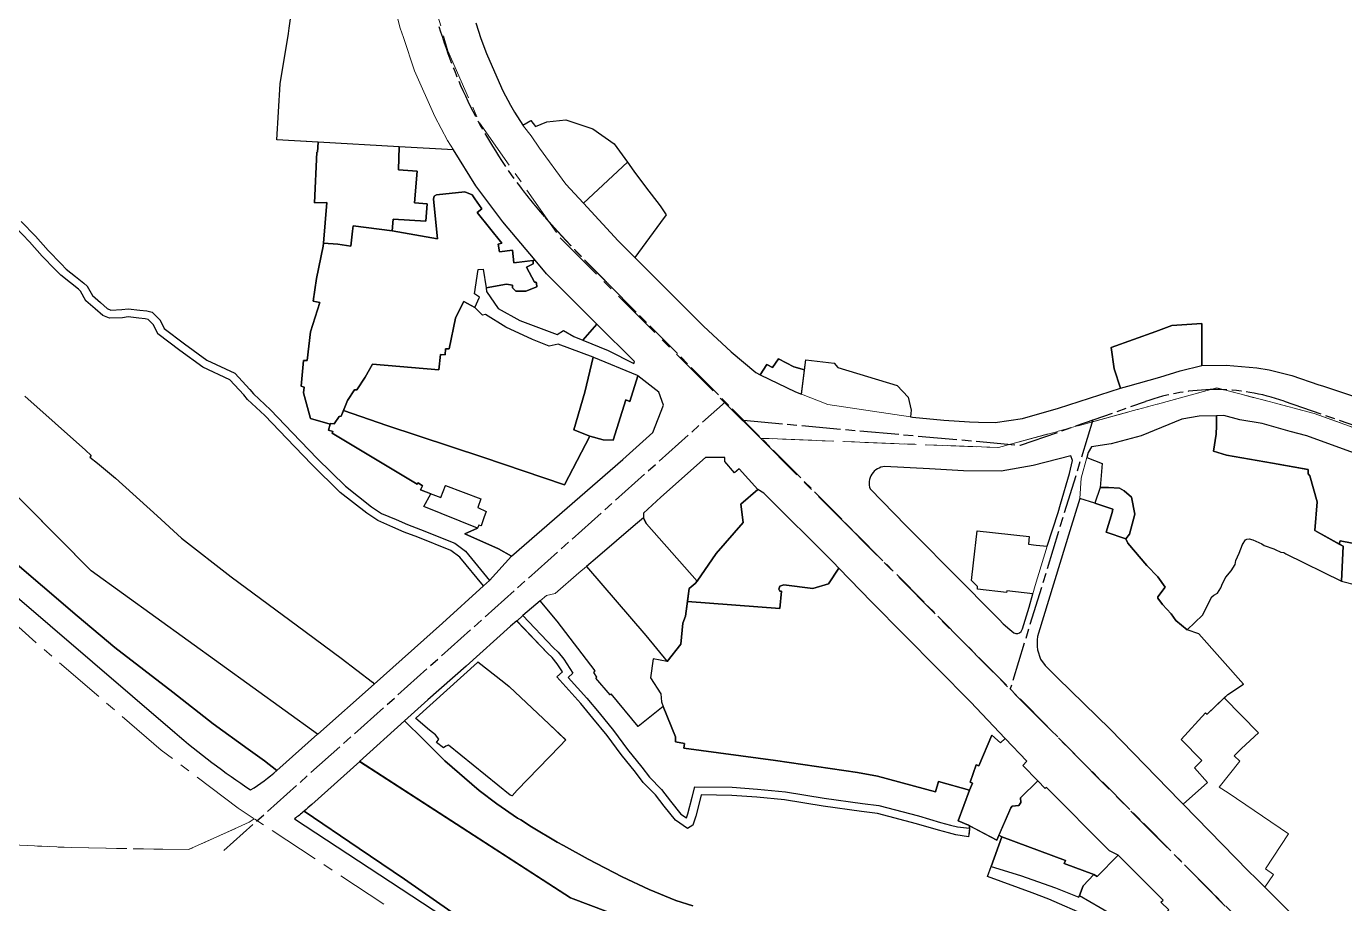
# Model space of a CAD drawing. Header units: millimetres. Extents: x 125232 to 134072, y 142885 to 152835.
# Drawn here: x 126799 to 127612, y 147147 to 147688 of the extents above; entities that cross this region are included whole.
import ezdxf

# ---------------------------------------------------------------- set-up
doc = ezdxf.new("R2010")
doc.units = ezdxf.units.MM
doc.linetypes.add('ACAD_ISO08W100', pattern=[36, 24, -3, 6, -3])
doc.linetypes.add('CENTER', pattern=[50.8, 31.75, -6.35, 6.35, -6.35])
for name, color, linetype in [('commerce', 10, 'Continuous'), ('commerce & office', 242, 'Continuous'), ('green & plaza', 80, 'Continuous'), ('research & university', 30, 'Continuous'), ('reserve', 253, 'Continuous'), ('residence', 2, 'Continuous'), ('residence-bad', 41, 'Continuous'), ('water', 4, 'Continuous'), ('welfare', 11, 'Continuous'), ('老城北中心线', 7, 'ACAD_ISO08W100')]:
    doc.layers.add(name, color=color, linetype=linetype)
for name, color, linetype, lineweight in [('government', 221, 'Continuous', 0), ('historical site', 232, 'Continuous', 0), ('municipal utilities', 151, 'Continuous', 0), ('school', 31, 'Continuous', 0), ('super block', 6, 'CENTER', 0)]:
    doc.layers.add(name, color=color, linetype=linetype, lineweight=lineweight)

msp = doc.modelspace()

# ---------------------------------------------------------------- linework, layer by layer
at = {"layer": 'commerce'}
for points in [[(127120.17, 147535.63), (127113.08, 147544.12), (127112.03, 147543.99), (127111.97, 147541.95), (127107.84, 147539.88), (127112.79, 147530.68), (127113.64, 147530.55), (127114, 147529.88), (127114.22, 147527.69), (127107.44, 147525.07), (127101.23, 147525.07), (127099.16, 147527.04), (127099.3, 147528.71), (127095.46, 147529.35), (127082.9, 147527.1), (127083.25, 147524.81), (127090.31, 147514.43), (127103.65, 147507.05), (127126.74, 147498.38), (127130.58, 147500.8), (127137.03, 147497.07), (127142.51, 147494.83), (127151.27, 147504.65)], [(127524.2, 147505.12), (127505.7, 147503.9), (127495.98, 147500.25), (127468.28, 147490.36), (127470.3, 147477.1), (127474.16, 147465.16), (127478.54, 147466.58), (127498.4, 147472.09), (127510.93, 147475.97), (127524.28, 147479.13)], [(127240.07, 147393.69), (127250.51, 147402.73), (127238.87, 147415.42), (127236, 147413.01), (127230.18, 147420.07), (127230.18, 147422.47), (127218.13, 147422.57), (127190.7, 147398.02), (127179.98, 147388.11), (127179.91, 147385.31), (127180.35, 147384.29), (127181.89, 147381.55), (127212.98, 147346.29), (127224.76, 147363.38), (127241.4, 147382.39)], [(127320.5, 147333.63), (127300.48, 147354.29), (127294.06, 147344.71), (127284.4, 147341.81), (127266.53, 147343.98), (127264.04, 147343.26), (127263.48, 147341.36), (127263.99, 147340.19), (127265.1, 147340.09), (127264.13, 147329.4), (127207.09, 147333.77), (127205.82, 147324.78), (127204.28, 147320.47), (127202.93, 147307.34), (127194.63, 147296.82), (127185.97, 147298.45), (127184.28, 147286.77), (127190.59, 147276.87), (127191.11, 147271.95), (127192.12, 147269.05), (127199.68, 147250.29), (127199.76, 147248.3), (127199.71, 147247.13), (127205.25, 147246.3), (127204.93, 147243.25), (127261.38, 147235.82), (127311.93, 147228.23), (127324.36, 147226.02), (127360, 147216.47), (127361.86, 147222.77), (127380.99, 147217.48), (127382.84, 147221.84), (127381.5, 147222.34), (127385.1, 147233.07), (127386.7, 147232.4), (127394.85, 147251.35), (127400.11, 147246.69), (127402.98, 147249.36), (127381.54, 147271.89)], [(127413.93, 147232.57), (127416.45, 147235.22), (127402.98, 147249.36), (127400.11, 147246.69), (127394.85, 147251.35), (127386.7, 147232.4), (127385.1, 147233.07), (127381.5, 147222.34), (127382.84, 147221.84), (127380.99, 147217.48), (127374.1, 147198.5), (127380.31, 147195.91), (127397.92, 147186.66), (127406.39, 147206.45), (127407.34, 147207.61), (127411.46, 147207.92), (127412.58, 147209.76), (127412.5, 147212.69), (127423.14, 147223.19)], [(127472.84, 147177.24), (127472.64, 147177.35), (127459.63, 147164.19), (127457.66, 147165.54), (127451.1, 147158.38), (127448.81, 147152.46), (127461.52, 147145.01), (127469.03, 147140.77), (127476.13, 147135.83), (127486.9, 147125.67), (127488.08, 147126.75), (127503.87, 147143.57), (127499.05, 147148.39), (127500.34, 147149.59)]]:
    msp.add_lwpolyline(points, close=True, dxfattribs=at)
at = {"layer": 'commerce & office'}
msp.add_lwpolyline([(127428.48, 147219.13), (127427.75, 147218.49), (127423.14, 147223.19), (127412.5, 147212.69), (127412.58, 147209.76), (127411.46, 147207.92), (127407.34, 147207.61), (127406.39, 147206.45), (127399.18, 147189.61), (127400.89, 147188.76), (127440.15, 147174.17), (127439.45, 147172.29), (127457.66, 147165.54), (127459.63, 147164.19), (127472.64, 147177.35), (127467.34, 147180.06)], close=True, dxfattribs=at)
at = {"layer": 'government'}
for points in [[(127190.21, 147577.73), (127181.28, 147589.43), (127173.99, 147599.04), (127170.03, 147604.55), (127142.89, 147579.33), (127164.3, 147556), (127170.77, 147549.6), (127174.63, 147545.76), (127190.55, 147567.39), (127193.91, 147572.07)], [(127181.41, 147312.76), (127144.87, 147355.36), (127140.16, 147351.31), (127125.59, 147338.62), (127120.14, 147337.38), (127116.32, 147334.12), (127126.81, 147321.53), (127150.2, 147290.91), (127149.25, 147289.95), (127151.25, 147287.16), (127150.55, 147286.47), (127159.44, 147276.19), (127160.05, 147276.88), (127176.78, 147256.59), (127192.12, 147269.05), (127191.11, 147271.95), (127190.59, 147276.87), (127184.28, 147286.77), (127185.97, 147298.45), (127194.63, 147296.82)]]:
    msp.add_lwpolyline(points, close=True, dxfattribs=at)
at = {"layer": 'green & plaza'}
for points in [[(126796.32, 147567.91), (126804.99, 147558.88), (126812.87, 147550.03), (126820.83, 147541.84), (126823.99, 147538.68), (126829.76, 147534.1), (126834.97, 147530.01), (126836.9, 147528.08), (126840.13, 147522.34), (126845.15, 147518.01), (126849.21, 147514.4), (126851.6, 147513.43), (126858.23, 147513.65), (126862.16, 147514.16), (126869.35, 147513.4), (126873.69, 147513.02), (126877.11, 147512.04), (126881.84, 147507.17), (126884.42, 147502.13), (126896.99, 147492.49), (126910.72, 147482.46), (126927.93, 147474.48), (126937.27, 147464.5), (126939.52, 147461.66), (126949.99, 147451.91), (126963.64, 147437.67), (126978.77, 147421.82), (126996.3, 147404.76), (127012.26, 147392.17), (127018.47, 147388.04), (127027.51, 147384.24), (127034.37, 147381.11), (127042.57, 147378.1), (127063.65, 147369.6), (127070.23, 147364.73), (127084.93, 147346.75), (127098.58, 147361.69), (127090.65, 147366.24), (127069.74, 147375.35), (127077.69, 147378.97), (127044.49, 147392.27), (127048.79, 147400.2), (127042.43, 147402.55), (127043.61, 147405.07), (127041.07, 147406.9), (127040.36, 147405.98), (126988.05, 147437.43), (126988.37, 147438.54), (126985.84, 147439.33), (126986.79, 147442.97), (126974.59, 147446.49), (126970.32, 147462.47), (126970.64, 147465.95), (126968.9, 147466.42), (126970.32, 147482.39), (126972.53, 147482.39), (126974.58, 147500), (126980.3, 147518.09), (126976.35, 147518.9), (126978.26, 147532.95), (126982.48, 147552.88), (126982.61, 147554.56), (126984.65, 147579.79), (126977.09, 147579.56), (126978.56, 147610.71), (126979.02, 147610.79), (126979.38, 147616.86), (126953.96, 147618.3), (126956.02, 147652.87), (126961.05, 147683.95), (126961.52, 147687.22), (126973.2, 147768.35)], [(127076.51, 147690.37), (127079.71, 147680.88), (127083.21, 147671.5), (127085.16, 147666.89), (127093.28, 147648.61), (127097.87, 147639.79), (127100.51, 147635.44), (127105.67, 147627.31), (127110.53, 147630.16), (127113.36, 147626.52), (127120.41, 147629.36), (127132.18, 147630.62), (127148.75, 147625.07), (127161.88, 147615.91), (127170.03, 147604.55), (127173.99, 147599.04), (127181.28, 147589.43), (127190.21, 147577.73), (127193.91, 147572.07), (127190.55, 147567.39), (127174.63, 147545.76), (127217.07, 147503.5), (127233.94, 147487.67), (127249.22, 147474.88), (127251.95, 147473.56), (127255.94, 147479.81), (127259.44, 147478.08), (127263.16, 147483.32), (127272.74, 147478.38), (127279.27, 147476.45), (127280.01, 147482.75), (127297.61, 147480.58), (127299.8, 147477.91), (127336.42, 147466.91), (127343.18, 147459.78), (127345, 147451.69), (127344.55, 147447.48), (127345.9, 147447.27), (127365.19, 147445.51), (127380.92, 147444.46), (127386.54, 147444.19), (127396.85, 147444.16), (127413.64, 147446.54), (127435.93, 147452.82), (127474.16, 147465.16), (127470.3, 147477.1), (127468.28, 147490.36), (127495.98, 147500.25), (127505.7, 147503.9), (127524.2, 147505.12), (127524.2, 147505.12), (127524.28, 147479.13), (127539.35, 147479.39), (127558.14, 147477.84), (127565.82, 147476.45), (127579.85, 147473.13), (127596.49, 147467.39), (127598.72, 147466.63), (127617.11, 147460.43)], [(126798.54, 147460.24), (126835.85, 147426.94), (126839.41, 147423.67), (126838.62, 147422.67), (126843.32, 147419.01), (126854.39, 147409.86), (126880.17, 147386.5), (126895.17, 147372.81), (126925.72, 147349.03), (126966.66, 147318.74), (126993.55, 147298.77), (127012.83, 147284.09), (127013.97, 147282.71), (127056, 147320.39), (127081.25, 147343.45), (127066.75, 147361.09), (127061.19, 147365.2), (127040.77, 147373.43), (127032.47, 147376.48), (127025.5, 147379.66), (127016.09, 147383.62), (127009.32, 147388.11), (126993, 147400.99), (126975.22, 147418.3), (126960.02, 147434.22), (126946.48, 147448.35), (126935.84, 147458.25), (126933.48, 147461.23), (126924.94, 147470.35), (126908.17, 147478.13), (126893.99, 147488.48), (126880.49, 147498.84), (126877.73, 147504.23), (126874.45, 147507.6), (126872.78, 147508.08), (126868.87, 147508.43), (126862.22, 147509.13), (126858.63, 147508.66), (126850.7, 147508.4), (126846.53, 147510.09), (126841.85, 147514.25), (126836.2, 147519.13), (126832.88, 147525.03), (126831.65, 147526.26), (126826.66, 147530.17), (126820.66, 147534.94), (126817.27, 147538.33), (126809.21, 147546.63), (126801.32, 147555.49), (126792.75, 147564.41)], [(127454.41, 147139.54), (127429.99, 147150.14), (127419.57, 147154.09), (127392.13, 147164.21), (127394.26, 147170.48), (127400.89, 147188.76), (127399.18, 147189.61), (127397.92, 147186.66), (127381.04, 147195.53), (127381.04, 147193.96), (127380.73, 147190.97), (127380.72, 147190.97), (127380.66, 147190.38), (127380.43, 147188.7), (127372.54, 147189.82), (127367.96, 147191.03), (127361.82, 147192.73), (127348.27, 147196.77), (127324.17, 147203.07), (127314.44, 147204.35), (127290.69, 147207.65), (127266.84, 147211.53), (127249.8, 147213.08), (127234.44, 147214.24), (127215.5, 147214.47), (127214.82, 147211.83), (127212.2, 147201.49), (127210.33, 147195.88), (127207.16, 147193.9), (127199.65, 147198.9), (127192.76, 147207.53), (127187.38, 147214.57), (127179.85, 147222.22), (127174.97, 147228.56), (127166.22, 147239.52), (127157.53, 147251.19), (127148.74, 147261.91), (127141.35, 147270.77), (127126.47, 147287.24), (127129.98, 147290.47), (127126.79, 147295.34), (127123.72, 147299.14), (127120.81, 147301.92), (127101.88, 147321.74), (127097.97, 147318.44), (127070.59, 147293.9), (127047.08, 147273.04), (127032.67, 147260.2), (127044.25, 147248.73), (127047.69, 147245.31), (127057.49, 147235.57), (127078.71, 147217.2), (127089.47, 147208.93), (127102.28, 147200.19), (127104.35, 147199.16), (127110.88, 147194.78), (127126.72, 147185.44), (127130.63, 147183.28), (127145.9, 147174.85), (127166.82, 147164.04), (127183.48, 147156.28), (127200, 147149.51), (127210.44, 147146.03)]]:
    msp.add_lwpolyline(points, dxfattribs=at)
for points in [[(127151.27, 147504.65), (127142.51, 147494.83), (127158.21, 147488.4), (127173.94, 147480.44), (127174.35, 147481.66)], [(127080.93, 147422.64), (127021.61, 147442.22), (126994.89, 147451.42), (126993.48, 147448), (126992.32, 147447.87), (126989.15, 147443.3), (126986.8, 147443.51), (126986.79, 147442.97), (126985.84, 147439.33), (126988.37, 147438.54), (126988.05, 147437.43), (127040.36, 147405.98), (127041.07, 147406.9), (127043.61, 147405.07), (127042.43, 147402.55), (127054.97, 147397.91), (127057.8, 147405.17), (127079.71, 147396.97), (127077.82, 147391.6), (127082.93, 147389.32), (127081.45, 147385.29), (127079.84, 147380.32), (127078.36, 147380.86), (127077.69, 147378.97), (127069.74, 147375.35), (127090.65, 147366.24), (127098.58, 147361.69), (127167.14, 147421.3), (127185.73, 147437.89), (127192.41, 147454.67), (127189.34, 147462.79), (127176.44, 147472.93), (127171.5, 147457.1), (127169.08, 147458), (127161.28, 147433.18), (127155.12, 147433.38), (127146.85, 147435.75), (127131.24, 147405.74)], [(127567.92, 147418.97), (127539.38, 147423.92), (127531.51, 147426.46), (127533.15, 147436.93), (127533.23, 147441.93), (127533.34, 147448.23), (127522.65, 147447.99), (127511.96, 147446.09), (127486.8, 147435.88), (127468.45, 147430.97), (127456.17, 147429.06), (127454.1, 147425.58), (127453.29, 147422.61), (127462.79, 147418.74), (127461.53, 147404.01), (127466.64, 147404.03), (127473.59, 147403.64), (127476.29, 147402.01), (127480.8, 147398.01), (127483.03, 147387.55), (127479.75, 147375.16), (127477.31, 147372.39), (127478.53, 147369.77), (127490.27, 147355.94), (127497.15, 147348.97), (127501.62, 147342.5), (127497.11, 147336.59), (127497.11, 147335.81), (127500, 147331.89), (127505.34, 147326.05), (127508.15, 147321.94), (127515.12, 147316.35), (127524.57, 147325.27), (127530.45, 147336.69), (127531.63, 147337.54), (127533.97, 147338.88), (127536.04, 147342.16), (127536.95, 147344.93), (127539.16, 147348.7), (127542.39, 147352.71), (127544.74, 147356.55), (127545.15, 147358.92), (127547.23, 147363.59), (127549.33, 147368.86), (127551.16, 147371.65), (127552.07, 147372.25), (127553.45, 147372.27), (127555.74, 147371.65), (127561.31, 147369.31), (127562.66, 147368.23), (127568.59, 147366.19), (127569.4, 147365.72), (127573.01, 147364.15), (127574.92, 147363.85), (127576.12, 147363.09), (127610.28, 147346.37), (127611.4, 147367.78), (127593.96, 147377.52), (127595.35, 147395.24), (127590.86, 147411.2), (127589.83, 147412.51), (127589.85, 147415.15)], [(127261.38, 147235.82), (127204.93, 147243.25), (127205.25, 147246.3), (127199.71, 147247.13), (127199.76, 147248.3), (127199.68, 147250.29), (127192.12, 147269.05), (127176.78, 147256.59), (127160.05, 147276.88), (127159.44, 147276.19), (127150.55, 147286.47), (127151.25, 147287.16), (127149.25, 147289.95), (127150.2, 147290.91), (127126.81, 147321.53), (127116.32, 147334.12), (127105.66, 147325.02), (127124.35, 147305.46), (127127.41, 147302.53), (127130.84, 147298.29), (127136.49, 147289.66), (127133.5, 147286.92), (127145.12, 147274.05), (127152.59, 147265.1), (127161.47, 147254.27), (127170.18, 147242.57), (127178.9, 147231.64), (127183.63, 147225.51), (127191.17, 147217.85), (127196.7, 147210.61), (127203.07, 147202.63), (127206.54, 147200.32), (127207.4, 147202.9), (127209.98, 147213.06), (127211.64, 147219.51), (127234.66, 147219.24), (127250.21, 147218.06), (127267.47, 147216.49), (127291.43, 147212.59), (127315.11, 147209.31), (127325.13, 147207.99), (127349.62, 147201.58), (127363.2, 147197.53), (127369.27, 147195.85), (127373.52, 147194.73), (127381.04, 147194), (127381.04, 147195.53), (127380.31, 147195.91), (127374.1, 147198.5), (127380.99, 147217.48), (127361.86, 147222.77), (127360, 147216.47), (127324.36, 147226.02), (127311.93, 147228.23)], [(127128.3, 147244.66), (127101.99, 147217.34), (127099.01, 147213.87), (127097.76, 147214.36), (127059.64, 147245.15), (127058.1, 147244.66), (127056.6, 147243.59), (127052.29, 147246.82), (127053.8, 147248.97), (127051.64, 147251.55), (127047.94, 147254.52), (127039.59, 147261.67), (127039.8, 147262.11), (127077.7, 147296.13), (127077.91, 147296.56), (127093.8, 147284.01), (127097.11, 147281.32), (127114.78, 147264.74), (127121.67, 147258.28), (127132.07, 147248.44)]]:
    msp.add_lwpolyline(points, close=True, dxfattribs=at)
for points in [[(126830.67, 147324.81), (126788.07, 147361.49), (126758.01, 147389.35), (126727.17, 147419.18), (126697.22, 147449.36), (126675.11, 147472.7), (126662.88, 147461.42, 0.436502), (126662.86, 147454.09), (126737, 147384.95), (126891.01, 147252.94, 0.030051), (126937.72, 147217.54, 0.037474), (126953.92, 147229.61), (126946.26, 147235.54), (126936.12, 147242.72), (126914.57, 147258.33), (126889.66, 147277.89), (126854.06, 147305.35)], [(127442.61, 147412.57), (127444.48, 147420.64), (127443.57, 147423.56), (127420.3, 147417.49), (127400.51, 147414.11), (127377.35, 147414.35), (127356.32, 147415.57), (127328.64, 147416.92, 0.489036), (127319.68, 147403.14), (127342.01, 147380.44), (127349.42, 147372.93), (127370.16, 147351.94), (127399.36, 147322.64), (127401.85, 147320.05), (127405.96, 147316.5), (127408.4, 147314.38, 0.32649), (127412.8, 147315.2), (127413.6, 147316.93), (127417.72, 147330.18), (127420.03, 147338.42), (127403.97, 147340.33), (127403.86, 147339.36), (127385.84, 147341.36), (127386.01, 147342.9), (127382.13, 147346.71), (127383.41, 147357.64), (127385.74, 147377.4), (127417.81, 147373.77), (127417.28, 147369.11), (127422.03, 147368.56), (127428.92, 147367.76), (127435.69, 147388.52), (127437.18, 147393.67)], [(127252.44, 147051.45), (127214.82, 147063.48), (127184.84, 147073.78), (127170.54, 147080.69), (127139.33, 147096.05), (127133.18, 147099.28), (127098.16, 147120.14), (127061.26, 147142.72), (127032.51, 147162.54), (127004.63, 147181.55), (126970.7, 147204.46, -0.011884), (126964.79, 147199.75), (127089.7, 147117.78), (127310, 146980.37, -0.004177), (127315.81, 146976.68), (127315.81, 146976.68), (127315.81, 146976.68), (127315.81, 146976.68), (127315.81, 146976.68, 0.511037), (127323.37, 146979.61), (127336.14, 147028.51), (127328.33, 147030.66), (127281.5, 147041.77)]]:
    msp.add_lwpolyline(points, format="xyb", close=True, dxfattribs=at)
at = {"layer": 'historical site'}
msp.add_lwpolyline([(126792.75, 147564.41), (126801.32, 147555.49), (126809.21, 147546.63), (126817.27, 147538.33), (126820.66, 147534.94), (126826.66, 147530.17), (126831.65, 147526.26), (126832.88, 147525.03), (126836.2, 147519.13), (126841.85, 147514.25), (126846.53, 147510.09), (126850.7, 147508.4), (126858.63, 147508.66), (126862.22, 147509.13), (126868.87, 147508.43), (126872.78, 147508.08), (126874.45, 147507.6), (126877.73, 147504.23), (126880.49, 147498.84), (126893.99, 147488.48), (126908.17, 147478.13), (126924.94, 147470.35), (126933.48, 147461.23), (126935.84, 147458.25), (126946.48, 147448.35), (126960.02, 147434.22), (126975.22, 147418.3), (126993, 147400.99), (127009.32, 147388.11), (127016.09, 147383.62), (127025.5, 147379.66), (127032.47, 147376.48), (127040.77, 147373.43), (127061.19, 147365.2), (127066.75, 147361.09), (127081.25, 147343.45), (127084.93, 147346.75), (127070.23, 147364.73), (127063.65, 147369.6), (127042.57, 147378.1), (127034.37, 147381.11), (127027.51, 147384.24), (127018.47, 147388.04), (127012.26, 147392.17), (126996.3, 147404.76), (126978.77, 147421.82), (126963.64, 147437.67), (126949.99, 147451.91), (126939.52, 147461.66), (126937.27, 147464.5), (126927.93, 147474.48), (126910.72, 147482.46), (126896.99, 147492.49), (126884.42, 147502.13), (126881.84, 147507.17), (126877.11, 147512.04), (126873.69, 147513.02), (126869.35, 147513.4), (126862.16, 147514.16), (126858.23, 147513.65), (126851.6, 147513.43), (126849.21, 147514.4), (126845.15, 147518.01), (126840.13, 147522.34), (126836.9, 147528.08), (126834.97, 147530.01), (126829.76, 147534.1), (126823.99, 147538.68), (126820.83, 147541.84), (126812.87, 147550.03), (126804.99, 147558.88), (126796.32, 147567.91)], dxfattribs=at)
for points in [[(127082.93, 147389.32), (127077.82, 147391.6), (127079.71, 147396.97), (127057.8, 147405.17), (127054.97, 147397.91), (127048.79, 147400.2), (127044.49, 147392.27), (127077.69, 147378.97), (127078.36, 147380.86), (127079.84, 147380.32), (127081.45, 147385.29)], [(127267.47, 147216.49), (127250.21, 147218.06), (127234.66, 147219.24), (127211.64, 147219.51), (127209.98, 147213.06), (127207.4, 147202.9), (127206.54, 147200.32), (127203.07, 147202.63), (127196.7, 147210.61), (127191.17, 147217.85), (127183.63, 147225.51), (127178.9, 147231.64), (127170.18, 147242.57), (127161.47, 147254.27), (127152.59, 147265.1), (127145.12, 147274.05), (127133.5, 147286.92), (127136.49, 147289.66), (127130.84, 147298.29), (127127.41, 147302.53), (127124.35, 147305.46), (127105.65, 147325.03), (127101.92, 147321.7), (127120.81, 147301.92), (127123.72, 147299.14), (127126.79, 147295.34), (127129.98, 147290.47), (127126.47, 147287.24), (127141.35, 147270.77), (127148.74, 147261.91), (127157.53, 147251.19), (127166.22, 147239.52), (127174.97, 147228.56), (127179.85, 147222.22), (127187.38, 147214.57), (127192.76, 147207.53), (127199.65, 147198.9), (127207.16, 147193.9), (127210.33, 147195.88), (127212.2, 147201.49), (127214.82, 147211.83), (127215.5, 147214.47), (127234.44, 147214.24), (127249.8, 147213.08), (127266.84, 147211.53), (127290.69, 147207.65), (127314.44, 147204.35), (127324.17, 147203.07), (127348.27, 147196.77), (127361.82, 147192.73), (127367.96, 147191.03), (127372.54, 147189.82), (127380.43, 147188.7), (127380.66, 147190.38), (127381.04, 147194), (127373.52, 147194.73), (127369.27, 147195.85), (127363.2, 147197.53), (127349.62, 147201.58), (127325.13, 147207.99), (127315.11, 147209.31), (127291.43, 147212.59)]]:
    msp.add_lwpolyline(points, close=True, dxfattribs=at)
at = {"layer": 'municipal utilities'}
for points in [[(127161.88, 147615.91), (127148.75, 147625.07), (127132.18, 147630.62), (127120.41, 147629.36), (127113.36, 147626.52), (127110.53, 147630.16), (127105.67, 147627.31), (127106.01, 147626.78), (127110.65, 147620.81), (127115.75, 147613.26), (127132.1, 147591.08), (127142.89, 147579.33), (127170.03, 147604.55)], [(127299.8, 147477.91), (127297.61, 147480.58), (127280.01, 147482.75), (127277.5, 147461.52), (127293.56, 147455.27), (127344.55, 147447.48), (127345, 147451.69), (127343.18, 147459.78), (127336.42, 147466.91)], [(127462.79, 147418.74), (127453.29, 147422.61), (127449.77, 147409.68), (127448.98, 147397.2), (127458.24, 147394.44), (127461.53, 147404.01)], [(127428.92, 147367.76), (127422.03, 147368.56), (127417.28, 147369.11), (127417.81, 147373.77), (127385.74, 147377.4), (127383.41, 147357.64), (127382.13, 147346.71), (127386.01, 147342.9), (127385.84, 147341.36), (127403.86, 147339.36), (127403.97, 147340.33), (127420.03, 147338.42), (127421.46, 147343.54)], [(127039.8, 147262.11), (127077.7, 147296.13), (127077.91, 147296.56), (127093.8, 147284.01), (127097.11, 147281.32), (127114.78, 147264.74), (127121.67, 147258.28), (127131.96, 147248.54), (127131.96, 147248.33), (127128.3, 147244.66), (127101.99, 147217.34), (127099.01, 147213.87), (127097.76, 147214.36), (127059.64, 147245.15), (127058.1, 147244.66), (127056.6, 147243.59), (127052.29, 147246.82), (127053.8, 147248.97), (127051.64, 147251.55), (127047.94, 147254.52), (127039.59, 147261.67)]]:
    msp.add_lwpolyline(points, close=True, dxfattribs=at)
at = {"layer": 'research & university'}
msp.add_lwpolyline([(127624.37, 147368.32), (127609.54, 147371.05), (127608.99, 147369.13), (127611.4, 147367.78), (127610.28, 147346.37), (127629.73, 147341.38)], dxfattribs=at)
at = {"layer": 'reserve'}
msp.add_lwpolyline([(127279.27, 147476.45), (127272.74, 147478.38), (127263.16, 147483.32), (127259.44, 147478.08), (127255.94, 147479.81), (127251.95, 147473.56), (127273.62, 147463.03), (127277.5, 147461.52)], close=True, dxfattribs=at)
at = {"layer": 'residence'}
for points in [[(127078.01, 147538.42), (127081.13, 147538.52), (127082.9, 147527.1), (127095.46, 147529.35), (127099.3, 147528.71), (127099.16, 147527.04), (127101.23, 147525.07), (127107.44, 147525.07), (127114.22, 147527.69), (127114, 147529.88), (127113.64, 147530.55), (127112.79, 147530.68), (127107.84, 147539.88), (127111.97, 147541.95), (127112.03, 147543.99), (127100.08, 147542.44), (127099.15, 147550.23), (127091.1, 147549.25), (127090.45, 147554.09), (127092.66, 147554.6), (127077.36, 147573.55), (127080.22, 147575.76), (127075.96, 147582.04), (127074.23, 147584.34), (127069.86, 147586.37), (127052.27, 147584.38), (127050.93, 147583.68), (127050.48, 147581.7), (127053, 147557.35), (127024.97, 147562.33), (127001, 147565.38), (127000.58, 147561.96), (126999.45, 147552.73), (126991.46, 147553.97), (126982.61, 147554.56), (126982.48, 147552.88), (126978.26, 147532.95), (126976.35, 147518.9), (126980.3, 147518.09), (126974.58, 147500), (126972.53, 147482.39), (126970.32, 147482.39), (126968.9, 147466.42), (126970.64, 147465.95), (126970.32, 147462.47), (126974.59, 147446.49), (126986.79, 147442.97), (126986.8, 147443.51), (126989.15, 147443.3), (126992.32, 147447.87), (126993.48, 147448), (126997.4, 147457.56), (127001.85, 147464.12), (127003.23, 147464.12), (127008.41, 147471.95), (127012.96, 147480.09), (127053.71, 147476.5), (127054.72, 147486), (127057.66, 147485.82), (127057.96, 147489.43), (127060.07, 147489.43), (127064.05, 147508.42), (127066.02, 147512.76), (127069.18, 147518.61), (127075.99, 147514.93), (127078.81, 147521.28), (127075.69, 147523.3)], [(127149.03, 147484.3), (127127.35, 147492.42), (127121.8, 147491.21), (127111.59, 147495.17), (127095.05, 147502.94), (127082.55, 147510.6), (127080.63, 147510.29), (127075.99, 147514.93), (127069.18, 147518.61), (127066.02, 147512.76), (127064.05, 147508.42), (127060.07, 147489.43), (127057.96, 147489.43), (127057.66, 147485.82), (127054.72, 147486), (127053.71, 147476.5), (127012.96, 147480.09), (127008.41, 147471.95), (127003.23, 147464.12), (127001.85, 147464.12), (126997.4, 147457.56), (126994.89, 147451.42), (127021.61, 147442.22), (127080.93, 147422.64), (127131.24, 147405.74), (127146.85, 147435.75), (127136.96, 147439.48), (127143.87, 147462.82)], [(127169.08, 147458), (127171.5, 147457.1), (127176.44, 147472.93), (127176.27, 147473.06), (127149.44, 147484.15), (127149.03, 147484.3), (127143.87, 147462.82), (127136.96, 147439.48), (127146.85, 147435.75), (127155.12, 147433.38), (127161.28, 147433.18)], [(127297.11, 147357.77), (127254.23, 147400.42), (127250.47, 147402.7), (127240.07, 147393.69), (127241.4, 147382.39), (127224.76, 147363.38), (127212.98, 147346.29), (127211.93, 147344.76), (127208.21, 147341.72), (127207.09, 147333.77), (127264.13, 147329.4), (127265.1, 147340.09), (127263.99, 147340.19), (127263.48, 147341.36), (127264.04, 147343.26), (127266.53, 147343.98), (127284.4, 147341.81), (127294.06, 147344.71), (127300.48, 147354.29)], [(127181.89, 147381.55), (127180.35, 147384.29), (127179.91, 147385.31), (127175.14, 147381.29), (127151.59, 147361.12), (127144.87, 147355.36), (127181.41, 147312.76), (127194.63, 147296.82), (127202.93, 147307.34), (127204.28, 147320.47), (127205.82, 147324.78), (127208.21, 147341.72), (127211.93, 147344.76), (127212.98, 147346.29)], [(127439.45, 147172.29), (127440.15, 147174.17), (127400.89, 147188.76), (127394.26, 147170.48), (127412.38, 147164.92), (127433.95, 147157.19), (127448.34, 147151.41), (127448.81, 147152.46), (127451.1, 147158.38), (127457.66, 147165.54)]]:
    msp.add_lwpolyline(points, close=True, dxfattribs=at)
msp.add_lwpolyline([(127644.97, 147415.62), (127588.99, 147435.94), (127578.82, 147438.61), (127561.52, 147443.4), (127547.73, 147445.63), (127537.76, 147448.32), (127533.34, 147448.23), (127533.23, 147441.93), (127533.15, 147436.93), (127531.51, 147426.46), (127539.38, 147423.92), (127567.92, 147418.97), (127589.6, 147415.2), (127589.85, 147415.2), (127589.83, 147412.51), (127590.86, 147411.2), (127595.35, 147395.24), (127593.96, 147377.52), (127608.99, 147369.13), (127609.54, 147371.05), (127624.37, 147368.32)], dxfattribs=at)
msp.add_lwpolyline([(127497.15, 147348.97), (127490.27, 147355.94), (127478.53, 147369.77), (127477.31, 147372.39), (127465.26, 147376.43), (127469.03, 147388.66), (127469.48, 147390.69), (127458.24, 147394.44), (127448.98, 147397.2), (127442.85, 147377.22), (127423.48, 147314.15, 0.179201), (127424.87, 147298.21), (127427.64, 147294.31), (127435.35, 147286.64), (127467.72, 147255.05), (127510.77, 147210.76), (127512.75, 147208.74), (127527.65, 147222.13), (127519.78, 147231.29), (127524.3, 147235.81), (127511.55, 147248.68), (127526.6, 147265.1), (127527.6, 147264.21), (127540.29, 147276.51), (127550.01, 147282.82), (127522.32, 147313.82), (127515.12, 147316.35), (127508.15, 147321.94), (127505.34, 147326.05), (127500, 147331.89), (127497.11, 147335.81), (127497.11, 147336.59), (127501.62, 147342.5)], format="xyb", close=True, dxfattribs=at)
at = {"layer": 'residence-bad'}
for points in [[(127062.83, 147612.14), (127029.35, 147614.03), (127028.86, 147599.85), (127040.45, 147599), (127038.76, 147579.49), (127046.54, 147578.92), (127045.68, 147568.27), (127025.67, 147569.5), (127024.97, 147562.33), (127053, 147557.35), (127050.48, 147581.7), (127050.93, 147583.68), (127052.27, 147584.38), (127069.86, 147586.37), (127074.23, 147584.34), (127075.96, 147582.04), (127080.22, 147575.76), (127077.36, 147573.55), (127092.66, 147554.6), (127090.45, 147554.09), (127091.1, 147549.25), (127099.15, 147550.23), (127100.08, 147542.44), (127113.08, 147544.12), (127093.32, 147567.79), (127076.56, 147589.95)], [(127480.8, 147398.01), (127476.29, 147402.01), (127473.59, 147403.64), (127466.64, 147404.03), (127461.53, 147404.01), (127458.24, 147394.44), (127469.48, 147390.69), (127469.03, 147388.66), (127465.26, 147376.43), (127477.31, 147372.39), (127479.75, 147375.16), (127483.03, 147387.55)]]:
    msp.add_lwpolyline(points, close=True, dxfattribs=at)
at = {"layer": 'school'}
for points in [[(127024.18, 147710.18), (127021.1, 147730.97), (127017.78, 147753.36), (127015.33, 147769.05), (126973.2, 147768.35), (126961.52, 147687.22), (126961.05, 147683.95), (126956.02, 147652.87), (126953.96, 147618.3), (127062.83, 147612.14), (127059.22, 147617.98), (127051.32, 147632.79), (127038.85, 147660.94), (127032.05, 147681.34), (127029.89, 147687.2)], [(127538.05, 147274.33), (127527.6, 147264.21), (127526.6, 147265.1), (127511.55, 147248.68), (127524.3, 147235.81), (127519.78, 147231.29), (127527.65, 147222.13), (127512.75, 147208.74), (127553.1, 147167.59), (127557.86, 147162.9), (127563.03, 147157.74), (127568.49, 147165.49), (127563.5, 147169.01), (127577.66, 147190.45), (127540.52, 147215.72), (127534.99, 147219.33), (127547.65, 147235.24), (127544.19, 147238.55), (127548.66, 147243.21), (127559.23, 147252.72)]]:
    msp.add_lwpolyline(points, close=True, dxfattribs=at)
msp.add_lwpolyline([(127629.73, 147341.38), (127610.28, 147346.37), (127576.12, 147363.09), (127574.92, 147363.85), (127573.01, 147364.15), (127569.4, 147365.72), (127568.59, 147366.19), (127562.66, 147368.23), (127561.31, 147369.31), (127555.74, 147371.65), (127553.45, 147372.27), (127552.07, 147372.25), (127551.16, 147371.65), (127549.33, 147368.86), (127547.23, 147363.59), (127545.15, 147358.92), (127544.74, 147356.55), (127542.39, 147352.71), (127539.16, 147348.7), (127536.95, 147344.93), (127536.04, 147342.16), (127533.97, 147338.88), (127531.63, 147337.54), (127530.45, 147336.69), (127524.57, 147325.27), (127515.12, 147316.35), (127522.32, 147313.82), (127550.01, 147282.82), (127540.29, 147276.51), (127538.05, 147274.33), (127559.23, 147252.72), (127548.66, 147243.21), (127544.19, 147238.55), (127547.65, 147235.24), (127534.99, 147219.33), (127540.52, 147215.72), (127577.66, 147190.45), (127563.5, 147169.01), (127568.49, 147165.49), (127563.03, 147157.74), (127586.8, 147133.98)], dxfattribs=at)
at = {"layer": 'super block'}
for points in [[(126246.91, 147208.5), (126527.43, 147195.77), (126565.33, 147194.06), (126827.2, 147182), (126899.48, 147180.79), (126936.82, 147197.65), (126939.84, 147199.84), (126930.04, 147206.27), (126882.65, 147242.19), (126805.22, 147308.55), (126653.81, 147443.94), (126646.32, 147451.1), (126379.97, 147705.65), (126373.43, 147711.89), (126311.98, 147771.68)], [(127042.94, 147731.32), (127059.26, 147673.26), (127078.92, 147628.79), (127128.65, 147558.02), (127231, 147455.47), (127252.09, 147434.34), (127398.94, 147428.61), (127533.41, 147465.45), (127593.47, 147449.71), (127705.31, 147409.1)], [(127705.31, 147409.1), (127593.47, 147449.71), (127533.41, 147465.45), (127398.94, 147428.61), (127252.09, 147434.34), (127301.57, 147384.77), (127760.2, 146923.03)], [(127019.95, 147147.25), (126939.84, 147199.84), (126936.82, 147197.65), (126899.48, 147180.79), (126827.2, 147182), (126565.33, 147194.06), (126527.43, 147195.77), (126527, 147121.81)]]:
    msp.add_lwpolyline(points, dxfattribs=at)
at = {"layer": 'water'}
for points in [[(126798.54, 147460.24), (126835.85, 147426.94), (126839.41, 147423.67), (126838.62, 147422.67), (126843.32, 147419.01), (126854.39, 147409.86), (126880.17, 147386.5), (126895.17, 147372.81), (126925.72, 147349.03), (126966.66, 147318.74), (126993.55, 147298.77), (127012.83, 147284.09), (127013.97, 147282.71), (126979.12, 147251.89), (126978.96, 147251.99), (126839.38, 147352.64), (126635, 147558.84)], [(127210.44, 147146.03), (127200, 147149.51), (127183.48, 147156.28), (127166.82, 147164.04), (127145.9, 147174.85), (127130.63, 147183.28), (127126.72, 147185.44), (127110.88, 147194.78), (127104.35, 147199.16), (127102.28, 147200.19), (127089.47, 147208.93), (127078.71, 147217.2), (127057.49, 147235.57), (127047.69, 147245.31), (127044.25, 147248.73), (127032.67, 147260.2), (127004.93, 147235.2), (127134.93, 147151.15), (127234.57, 147113.41)]]:
    msp.add_lwpolyline(points, dxfattribs=at)
msp.add_lwpolyline([(126839.38, 147352.64), (126698.77, 147494.51), (126675.11, 147472.7), (126697.22, 147449.36), (126727.17, 147419.18), (126758.01, 147389.35), (126788.07, 147361.49), (126830.67, 147324.81), (126854.06, 147305.35), (126889.66, 147277.89), (126914.57, 147258.33), (126936.12, 147242.72), (126946.26, 147235.54), (126953.92, 147229.61), (126978.96, 147252)], close=True, dxfattribs=at)
msp.add_lwpolyline([(127350.22, 147082.45, 0.010571), (127337.16, 147086.21), (127234.57, 147113.41), (127134.93, 147151.15), (127005.09, 147235.1), (126975.38, 147208.53, -0.009767), (126970.7, 147204.46), (127004.63, 147181.55), (127032.51, 147162.54), (127061.26, 147142.72), (127098.16, 147120.14), (127133.18, 147099.28), (127139.33, 147096.05), (127170.54, 147080.69), (127184.84, 147073.78), (127214.82, 147063.48), (127252.44, 147051.45), (127281.5, 147041.77), (127328.33, 147030.66), (127336.14, 147028.51)], format="xyb", close=True, dxfattribs=at)
at = {"layer": 'welfare'}
msp.add_lwpolyline([(127040.45, 147599), (127028.86, 147599.85), (127029.35, 147614.03), (126979.38, 147616.86), (126979.02, 147610.79), (126978.56, 147610.71), (126977.09, 147579.56), (126984.65, 147579.79), (126982.61, 147554.56), (126991.46, 147553.97), (126999.45, 147552.73), (127000.58, 147561.96), (127001, 147565.38), (127024.97, 147562.33), (127025.67, 147569.5), (127045.68, 147568.27), (127046.54, 147578.92), (127038.76, 147579.49)], close=True, dxfattribs=at)
at = {"layer": '老城北中心线', "linetype": 'ACAD_ISO08W100', "lineweight": 25}
for p, q in [((127158.58, 147529.18), (127703.05, 146980.63)), ((127412.53, 147430.05), (127489.51, 147457.06)), ((127574.93, 147457.28), (127726.5, 147405)), ((127241.71, 147445.42), (127412.53, 147430.05)), ((127457.03, 147445.66), (127406.1, 147279.81))]:
    msp.add_line(p, q, dxfattribs=at)
at = {"layer": '老城北中心线', "linetype": 'ACAD_ISO08W100', "lineweight": 25, "flags": 128}
for points in [[(127104.75, 147588.28, -0.000357), (127105.02, 147587.93, -0.000355), (127105.29, 147587.57, -0.000353), (127105.56, 147587.22, -0.000351), (127105.83, 147586.87, -0.000349), (127106.11, 147586.52, -0.000347), (127106.38, 147586.17, -0.000345), (127106.65, 147585.82, -0.000343), (127106.93, 147585.47, -0.000341), (127107.2, 147585.12, -0.00034), (127107.47, 147584.77, -0.000338), (127107.75, 147584.42, -0.000336), (127108.03, 147584.07, -0.000334), (127108.3, 147583.72, -0.000332), (127108.58, 147583.37, -0.00033), (127108.85, 147583.03, -0.000328), (127109.13, 147582.68, -0.000326), (127109.41, 147582.33, -0.000324), (127109.69, 147581.99, -0.000322), (127109.97, 147581.64, -0.00032), (127110.25, 147581.29, -0.000318), (127110.53, 147580.95, -0.000316), (127110.81, 147580.6, -0.000314), (127111.09, 147580.26, -0.000312), (127111.37, 147579.91, -0.00031), (127111.65, 147579.57, -0.000308), (127111.93, 147579.23, -0.000306), (127112.21, 147578.88, -0.000304), (127112.49, 147578.54, -0.000302), (127112.78, 147578.2, -0.0003), (127113.06, 147577.85, -0.000298), (127113.34, 147577.51, -0.000296), (127113.63, 147577.17, -0.000294), (127113.91, 147576.83, -0.000292), (127114.2, 147576.49, -0.00029), (127114.48, 147576.15, -0.000288), (127114.77, 147575.81, -0.000286), (127115.06, 147575.47, -0.000284), (127115.34, 147575.13, -0.000282), (127115.63, 147574.79, -0.00028), (127115.92, 147574.45, -0.000278), (127116.2, 147574.11, -0.000276), (127116.49, 147573.77, -0.000274), (127116.78, 147573.43, -0.000272), (127117.07, 147573.1, -0.00027), (127117.36, 147572.76, -0.000268), (127117.65, 147572.42, -0.000266), (127117.94, 147572.08, -0.000264), (127118.23, 147571.75, -0.000262), (127118.52, 147571.41, -0.00026), (127118.81, 147571.08)], [(127119.1, 147570.74, -0.000256), (127119.39, 147570.41, -0.000254), (127119.69, 147570.07, -0.000252), (127119.98, 147569.74, -0.00025), (127120.27, 147569.4, -0.000248), (127120.56, 147569.07, -0.000246), (127120.86, 147568.73, -0.000244), (127121.15, 147568.4, -0.000242), (127121.45, 147568.07, -0.00024), (127121.74, 147567.73, -0.000238), (127122.03, 147567.4, -0.000236), (127122.33, 147567.07, -0.000234), (127122.62, 147566.74, -0.000232), (127122.92, 147566.4, -0.00023), (127123.22, 147566.07, -0.000228), (127123.51, 147565.74, -0.000226), (127123.81, 147565.41, -0.000224), (127124.11, 147565.08, -0.000222), (127124.4, 147564.75, -0.00022), (127124.7, 147564.42, -0.000218), (127125, 147564.09, -0.000216), (127125.3, 147563.76, -0.000214), (127125.59, 147563.43, -0.000212), (127125.89, 147563.1, -0.00021), (127126.19, 147562.77, -0.000208), (127126.49, 147562.44, -0.000206), (127126.79, 147562.11, -0.000204), (127127.09, 147561.79, -0.000202), (127127.39, 147561.46, -0.0002), (127127.69, 147561.13, -0.000198), (127127.99, 147560.8, -0.000196), (127128.29, 147560.47, -0.000194), (127128.59, 147560.15, -0.000192), (127128.89, 147559.82, -0.00019), (127129.19, 147559.49, -0.000188), (127129.5, 147559.17, -0.000186), (127129.8, 147558.84, -0.000184), (127130.1, 147558.52, -0.000182), (127130.4, 147558.19, -0.00018), (127130.71, 147557.86, -0.000178), (127131.01, 147557.54, -0.000176), (127131.31, 147557.21, -0.000174), (127131.61, 147556.89, -0.000172), (127131.92, 147556.56, -0.00017), (127132.22, 147556.24, -0.000168), (127132.53, 147555.92, -0.000166), (127132.83, 147555.59, -0.000164), (127133.13, 147555.27, -0.000162), (127133.44, 147554.94, -0.00016), (127133.74, 147554.62, -0.000158), (127134.05, 147554.3, -0.000156), (127134.35, 147553.97, -0.000154), (127134.66, 147553.65, -0.000152), (127134.97, 147553.33, -0.00015), (127135.27, 147553.01, -0.000148), (127135.58, 147552.68, -0.000146), (127135.88, 147552.36, -0.000144), (127136.19, 147552.04, -0.000142), (127136.5, 147551.72, -0.00014), (127136.8, 147551.4, -0.000138), (127137.11, 147551.08, -0.000136), (127137.42, 147550.75, -0.000134), (127137.72, 147550.43, -0.000132), (127138.03, 147550.11, -0.00013), (127138.34, 147549.79, -0.000128), (127138.65, 147549.47, -0.000126), (127138.96, 147549.15, -0.000124), (127139.26, 147548.83, -0.000122), (127139.57, 147548.51, -0.00012), (127139.88, 147548.19, -0.000118), (127140.19, 147547.87, -0.000116), (127140.5, 147547.55, -0.000114), (127140.81, 147547.23, -0.000113), (127141.12, 147546.91, -0.000111), (127141.43, 147546.59, -0.000109), (127141.73, 147546.27, -0.000107), (127142.04, 147545.95, -0.000105), (127142.35, 147545.64, -0.000103), (127142.66, 147545.32, -0.000101), (127142.97, 147545, -0.000099), (127143.28, 147544.68, -0.000097), (127143.59, 147544.36, -0.000095), (127143.9, 147544.04, -0.000093), (127144.21, 147543.73, -0.000091), (127144.52, 147543.41, -0.000089), (127144.84, 147543.09, -0.000087), (127145.15, 147542.77, -0.000085), (127145.46, 147542.45, -0.000083), (127145.77, 147542.14, -0.000081), (127146.08, 147541.82, -0.000079), (127146.39, 147541.5, -0.000077), (127146.7, 147541.18, -0.000075), (127147.01, 147540.87, -0.000073), (127147.32, 147540.55, -0.000071), (127147.64, 147540.23, -0.000069), (127147.95, 147539.92, -0.000067), (127148.26, 147539.6, -0.000065), (127148.57, 147539.28, -0.000063), (127148.88, 147538.97, -0.000061), (127149.19, 147538.65, -0.000059), (127149.51, 147538.33, -0.000057), (127149.82, 147538.02, -0.000055), (127150.13, 147537.7, -0.000053), (127150.44, 147537.38, -0.000051), (127150.75, 147537.07, -0.000049), (127151.07, 147536.75, -0.000047), (127151.38, 147536.44, -0.000045), (127151.69, 147536.12, -0.000043), (127152, 147535.8, -0.000041), (127152.32, 147535.49, -0.000039), (127152.63, 147535.17, -0.000037), (127152.94, 147534.86, -0.000035), (127153.26, 147534.54, -0.000033), (127153.57, 147534.22, -0.000031), (127153.88, 147533.91, -0.000029), (127154.19, 147533.59, -0.000027), (127154.51, 147533.28, -0.000025), (127154.82, 147532.96, -0.000023), (127155.13, 147532.65, -0.000021), (127155.45, 147532.33, -0.000019), (127155.76, 147532.01, -0.000017), (127156.07, 147531.7, -0.000015), (127156.38, 147531.38, -0.000013), (127156.7, 147531.07, -0.000011), (127157.01, 147530.75, -0.000009), (127157.32, 147530.44, -0.000007), (127157.64, 147530.12, -0.000005), (127157.95, 147529.81, -0.000003), (127158.26, 147529.49), (127158.58, 147529.18)]]:
    msp.add_lwpolyline(points, format="xyb", dxfattribs=at)
at = {"layer": '老城北中心线', "linetype": 'ACAD_ISO08W100', "lineweight": 25}
msp.add_lwpolyline([(126921.23, 147180.24), (127230.46, 147456.76)], dxfattribs=at)
for centre, radius, start, end in [((127351.04, 147776.54), 310, 196.54226, 217.39391), ((127532.54, 147334.38), 130, 70.96979, 109.32915)]:
    msp.add_arc(centre, radius, start, end, dxfattribs=at)

doc.saveas('drawing.dxf')
